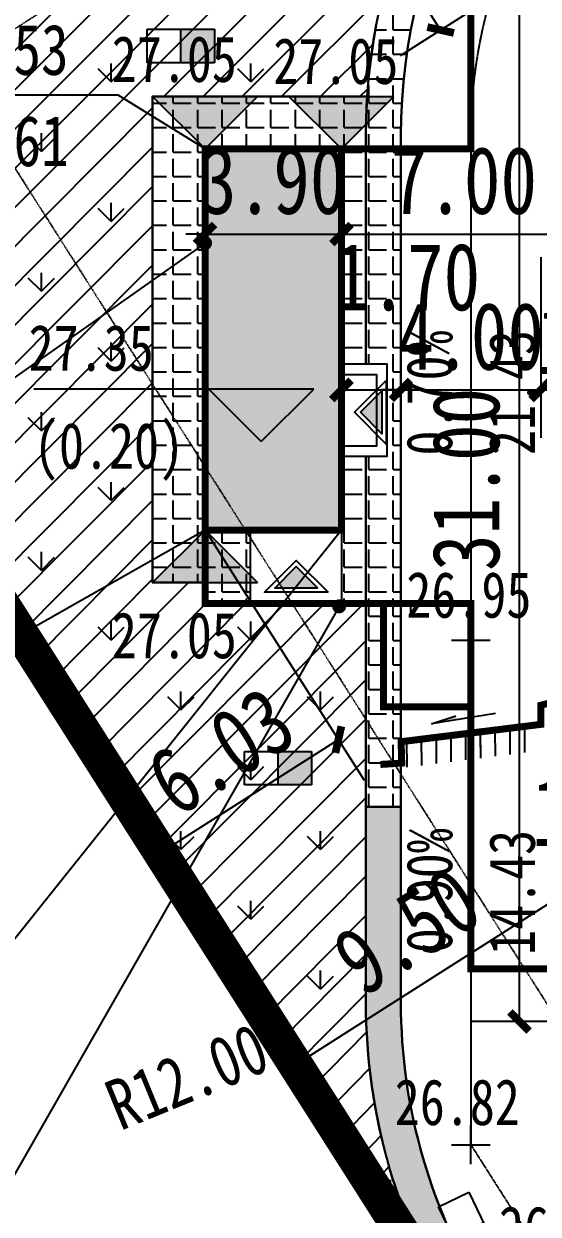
# Model space of a CAD drawing. Extents: x 1977 to 1034874806, y 3985 to 587211952.
# Drawn here: x 516581879 to 516596588, y 293356391 to 293390431 of the extents above; entities that cross this region are included whole.
import ezdxf
from ezdxf.xclip import XClip

# ---------------------------------------------------------------- set-up
doc = ezdxf.new("R2010")
doc.units = 0
doc.header["$LTSCALE"] = 10
doc.header["$MEASUREMENT"] = 0
doc.header["$XCLIPFRAME"] = 0
for name, pattern in [('ACAD_ISO04W100', [30, 24, -3, 0, -3]), ('DASH', [0.35, 0.25, -0.1]), ('红线参照$0$DIVIDE2', [0.625, 0.25, -0.125, 0, -0.125, 0, -0.125])]:
    doc.linetypes.add(name, pattern=pattern)
for name, color, linetype in [('01-标注_尺寸', 3, 'Continuous'), ('01-标注_标高', 200, 'Continuous'), ('01-标注_符号2', 200, 'Continuous'), ('02-TEXT_标注', 4, 'Continuous'), ('05-填充_第4批规证建筑', 252, 'Continuous'), ('A-E_楼梯', 171, 'Continuous'), ('DIM_ELEV', 3, 'Continuous'), ('M-建筑 地下室轮廓', 120, 'DASH'), ('M-建筑 坐标', 3, 'Continuous'), ('M-建筑 轮廓', 51, 'Continuous'), ('M-建筑 首层轮廓', 4, 'Continuous'), ('M-用地 地形图', 8, 'Continuous'), ('M-用地 建筑退线', 5, 'Continuous'), ('M-用地 红线', 20, 'ACAD_ISO04W100'), ('M-绿化 填充 实土109', 126, 'Continuous'), ('M-绿化 首层轮廓', 197, 'Continuous'), ('M-道路 边线', 2, 'Continuous'), ('PUB_TEXT', 7, 'Continuous'), ('SPACE', 7, 'Continuous'), ('SPACE_HATCH', 8, 'Continuous'), ('TWT_雨水口', 4, 'Continuous'), ('竖向', 3, 'Continuous'), ('透水铺装', 32, 'Continuous'), ('道路中心线', 1, 'Continuous'), ('道路横断面示意', 7, 'Continuous')]:
    doc.layers.add(name, color=color, linetype=linetype)
doc.styles.add('黑体', font='simhei.ttf', dxfattribs={"width": 0.8})
doc.styles.add('黑体_T3', font='simhei.ttf', dxfattribs={"width": 0.8})
doc.dimstyles.new('_TCH_ARCH&&550', dxfattribs={"dimtxt": 1925, "dimasz": 550, "dimexe": 1375, "dimexo": 0, "dimgap": 550, "dimtad": 1, "dimlfac": 0.001, "dimzin": 0, "dimdsep": 46, "dimtxsty": '黑体_T3', "dimblk": 'ARCHTICK', "dimcen": 0.09, "dimclrt": 7, "dimazin": 2, "dimtfac": 1, "dimtix": 1, "dimtmove": 2, "dimatfit": 3, "dimfxl": 0, "dimtolj": 1, "dimtzin": 0, "dimarcsym": 0})
pattern_1 = [(0, (0, 0), (0, 698.5), [508, -190.5]), (90, (0, 0), (-698.5, 4.277078946022131e-14), [508, -190.5])]

# ---------------------------------------------------------------- blocks, each defined once
blk = doc.blocks.new('A$C29D53FC1')
at = {"layer": '道路横断面示意'}
h = blk.add_hatch(color=256, dxfattribs=at)
h.dxf.hatch_style = 1
h.paths.add_polyline_path([(856.7492861747742, -124.9961168766022), (530.9660828113556, -20.01970621943474), (522.7596299648285, -76.26843333244324)])
for p, q in [((0, 0), (856.7492861747742, -124.9961168766022)), ((856.7492861747742, -124.9961168766022), (530.9660828113556, -20.01970621943474))]:
    blk.add_line(p, q, dxfattribs=at)
blk = doc.blocks.new('dixingtu')
blk.add_lwpolyline([(516833602, 293391772), (516765370, 293498958), (516746042, 293503250), (516570155, 293391286), (516645905, 293272290)], close=True)
blk = doc.blocks.new('$TwtSys$00000424')
at = {"layer": 'TWT_雨水口', "linetype": 'ByBlock'}
for p, q in [((-600, 300), (600, 300)), ((-600, -300), (-600, 300)), ((0, -300), (0, 300)), ((600, 300), (600, -300)), ((600, -300), (-600, -300))]:
    blk.add_line(p, q, dxfattribs=at)
blk.add_solid([(0, 300), (600, 300), (0, -300), (600, -300)], dxfattribs=at)
blk = doc.blocks.new('A$C43C55F79')
at = {"layer": '05-填充_第4批规证建筑', "ltscale": 0.02}
h = blk.add_hatch(color=252, dxfattribs=at)
h.dxf.hatch_style = 1
h.paths.add_polyline_path([(-11900, 12149.99976980686), (-15800.0000000596, 12149.99976980686), (-15800.0000000596, 23049.99976980686), (-11900, 23049.99976980686)])
at = {"layer": 'A-E_楼梯'}
for points in [[(-11900.00048786402, 16900.0007455349), (-10600.00033634901, 16900.00050163269), (-10600.00051271915, 14250.00062358379), (-11900.00048786402, 14250.00062358379)], [(-11900.00048786402, 16600.00139909983), (-10900.00033634901, 16600.0009264946), (-10900.00051271915, 14550.00045704842), (-11900.00048786402, 14550.00062358379)], [(-14500.001478374, 10050.00019669533), (-14500.00050270557, 12150.00062352419), (-11900, 12149.99976980686), (-11900.00097572803, 10050.00019669533), (-14500.001478374, 10050.00019669533)]]:
    blk.add_lwpolyline(points, dxfattribs=at)
at = {"layer": 'M-建筑 首层轮廓', "const_width": 200}
blk.add_lwpolyline([(-11900, 12149.99976980686), (-15800.0000000596, 12149.99976980686), (-15800.0000000596, 23049.99976980686), (-11900, 23049.99976980686)], close=True, dxfattribs=at)
blk = doc.blocks.new('_ArchTick')
at = {"color": 0, "linetype": 'ByBlock', "const_width": 0.4}
blk.add_lwpolyline([(-0.5, -0.5), (0.5, 0.5)], dxfattribs=at)
blk = doc.blocks.new('*D211')
at = {"layer": '01-标注_尺寸', "color": 0, "lineweight": -2, "transparency": 16777216}
for p, q in [((516590961.0649112, 293385082.9430192), (516590961.0649112, 293383044.1193749)), ((516597961.0649105, 293385082.9430192), (516597961.0649105, 293383044.1193749)), ((516590961.0649112, 293384419.1193749), (516597961.0649105, 293384419.1193749))]:
    blk.add_line(p, q, dxfattribs=at)
at = {"layer": 'Defpoints', "color": 0, "transparency": 16777216}
for p in [(516590961.0649112, 293385082.9430192), (516597961.0649105, 293385082.9430192), (516597961.0649105, 293384419.1193749)]:
    blk.add_point(p, dxfattribs=at)
at = {"layer": '01-标注_尺寸', "color": 0, "lineweight": -2, "transparency": 16777216, "xscale": 550, "yscale": 550, "zscale": 550, "rotation": 180}
blk.add_blockref('_ArchTick', (516590961.0649112, 293384419.1193749), dxfattribs=at)
at = {"layer": '01-标注_尺寸', "color": 0, "lineweight": -2, "transparency": 16777216, "xscale": 550, "yscale": 550, "zscale": 550}
blk.add_blockref('_ArchTick', (516597961.0649105, 293384419.1193749), dxfattribs=at)
at = {"layer": '01-标注_尺寸', "color": 7, "transparency": 16777216, "insert": (516594461.0649109, 293385942.4339816), "char_height": 1925, "attachment_point": 5, "style": '黑体_T3'}
blk.add_mtext('\\A1;7.00', dxfattribs=at)
blk = doc.blocks.new('*D212')
at = {"layer": '01-标注_尺寸', "color": 0, "lineweight": -2, "transparency": 16777216}
for p, q in [((516587061.0649112, 293385082.9430193), (516587061.0649112, 293383044.1193749)), ((516590961.0649112, 293385082.9430192), (516590961.0649112, 293383044.1193749)), ((516587061.0649112, 293384419.1193749), (516586511.0649112, 293384419.1193749)), ((516587061.0649112, 293384419.1193749), (516590961.0649112, 293384419.1193749)), ((516590961.0649112, 293384419.1193749), (516591511.0649112, 293384419.1193749))]:
    blk.add_line(p, q, dxfattribs=at)
at = {"layer": 'Defpoints', "color": 0, "transparency": 16777216}
for p in [(516587061.0649112, 293385082.9430193), (516590961.0649112, 293385082.9430192), (516590961.0649112, 293384419.1193749)]:
    blk.add_point(p, dxfattribs=at)
at = {"layer": '01-标注_尺寸', "color": 0, "lineweight": -2, "transparency": 16777216, "xscale": 550, "yscale": 550, "zscale": 550}
blk.add_blockref('_ArchTick', (516587061.0649112, 293384419.1193749), dxfattribs=at)
at = {"layer": '01-标注_尺寸', "color": 0, "lineweight": -2, "transparency": 16777216, "xscale": 550, "yscale": 550, "zscale": 550, "rotation": 180}
blk.add_blockref('_ArchTick', (516590961.0649112, 293384419.1193749), dxfattribs=at)
at = {"layer": '01-标注_尺寸', "color": 7, "transparency": 16777216, "insert": (516589011.0649112, 293385942.4339816), "char_height": 1925, "attachment_point": 5, "style": '黑体_T3'}
blk.add_mtext('\\A1;3.90', dxfattribs=at)
blk = doc.blocks.new('*D215')
at = {"layer": '01-标注_尺寸', "color": 0, "lineweight": -2, "transparency": 16777216}
for p, q in [((516596660.9814031, 293383758.0210093), (516596660.9814031, 293378586.9701669)), ((516597961.0649114, 293383758.0210093), (516597961.0649114, 293378586.9701669)), ((516596660.9814031, 293379961.9701669), (516597961.0649114, 293379961.9701669))]:
    blk.add_line(p, q, dxfattribs=at)
at = {"layer": 'Defpoints', "color": 0, "transparency": 16777216}
for p in [(516596660.9814031, 293383758.0210093), (516597961.0649114, 293383758.0210093), (516597961.0649114, 293379961.9701669)]:
    blk.add_point(p, dxfattribs=at)
at = {"layer": '01-标注_尺寸', "color": 0, "lineweight": -2, "transparency": 16777216, "xscale": 550, "yscale": 550, "zscale": 550, "rotation": 180}
blk.add_blockref('_ArchTick', (516596660.9814031, 293379961.9701669), dxfattribs=at)
at = {"layer": '01-标注_尺寸', "color": 0, "lineweight": -2, "transparency": 16777216, "xscale": 550, "yscale": 550, "zscale": 550}
blk.add_blockref('_ArchTick', (516597961.0649114, 293379961.9701669), dxfattribs=at)
at = {"layer": '01-标注_尺寸', "color": 7, "transparency": 16777216, "insert": (516598651.9789747, 293381362.1633889), "char_height": 1925, "attachment_point": 5, "style": '黑体_T3'}
blk.add_mtext('\\A1;1.30', dxfattribs=at)
blk = doc.blocks.new('*D216')
at = {"layer": '01-标注_尺寸', "color": 0, "lineweight": -2, "transparency": 16777216}
for p, q in [((516592660.9814033, 293383758.0210093), (516592660.9814033, 293378586.9701669)), ((516596660.9814031, 293383758.0210093), (516596660.9814031, 293378586.9701669)), ((516592660.9814033, 293379961.9701669), (516592110.9814033, 293379961.9701669)), ((516592660.9814033, 293379961.9701669), (516596660.9814031, 293379961.9701669)), ((516596660.9814031, 293379961.9701669), (516597210.9814031, 293379961.9701669))]:
    blk.add_line(p, q, dxfattribs=at)
at = {"layer": 'Defpoints', "color": 0, "transparency": 16777216}
for p in [(516592660.9814033, 293383758.0210093), (516596660.9814031, 293383758.0210093), (516596660.9814031, 293379961.9701669)]:
    blk.add_point(p, dxfattribs=at)
at = {"layer": '01-标注_尺寸', "color": 0, "lineweight": -2, "transparency": 16777216, "xscale": 550, "yscale": 550, "zscale": 550}
blk.add_blockref('_ArchTick', (516592660.9814033, 293379961.9701669), dxfattribs=at)
at = {"layer": '01-标注_尺寸', "color": 0, "lineweight": -2, "transparency": 16777216, "xscale": 550, "yscale": 550, "zscale": 550, "rotation": 180}
blk.add_blockref('_ArchTick', (516596660.9814031, 293379961.9701669), dxfattribs=at)
at = {"layer": '01-标注_尺寸', "color": 7, "transparency": 16777216, "insert": (516594660.9814032, 293381485.2847736), "char_height": 1925, "attachment_point": 5, "style": '黑体_T3'}
blk.add_mtext('\\A1;4.00', dxfattribs=at)
blk = doc.blocks.new('*D217')
at = {"layer": '01-标注_尺寸', "color": 0, "lineweight": -2, "transparency": 16777216}
for p, q in [((516590960.9814129, 293383758.0210093), (516590960.9814129, 293378586.9701669)), ((516592660.9814033, 293383758.0210093), (516592660.9814033, 293378586.9701669)), ((516590960.9814129, 293379961.9701669), (516592660.9814033, 293379961.9701669))]:
    blk.add_line(p, q, dxfattribs=at)
at = {"layer": 'Defpoints', "color": 0, "transparency": 16777216}
for p in [(516590960.9814129, 293383758.0210093), (516592660.9814033, 293383758.0210093), (516592660.9814033, 293379961.9701669)]:
    blk.add_point(p, dxfattribs=at)
at = {"layer": '01-标注_尺寸', "color": 0, "lineweight": -2, "transparency": 16777216, "xscale": 550, "yscale": 550, "zscale": 550, "rotation": 180}
blk.add_blockref('_ArchTick', (516590960.9814129, 293379961.9701669), dxfattribs=at)
at = {"layer": '01-标注_尺寸', "color": 0, "lineweight": -2, "transparency": 16777216, "xscale": 550, "yscale": 550, "zscale": 550}
blk.add_blockref('_ArchTick', (516592660.9814033, 293379961.9701669), dxfattribs=at)
at = {"layer": '01-标注_尺寸', "color": 7, "transparency": 16777216, "insert": (516592833.8686727, 293383185.0546023), "char_height": 1925, "attachment_point": 5, "style": '黑体_T3'}
blk.add_mtext('\\A1;1.70', dxfattribs=at)
blk = doc.blocks.new('*D252')
at = {"layer": '01-标注_尺寸', "color": 0, "lineweight": -2, "transparency": 16777216}
for p, q in [((516587061.0649111, 293375953.4799585), (516591613.0904189, 293368802.6835582)), ((516581975.9505334, 293372716.41809), (516586527.9760413, 293365565.6216897)), ((516585789.5969062, 293366725.544641), (516590874.7112839, 293369962.6065095))]:
    blk.add_line(p, q, dxfattribs=at)
at = {"layer": 'Defpoints', "color": 0, "transparency": 16777216}
for p in [(516587061.0649111, 293375953.4799585), (516581975.9505334, 293372716.41809), (516590874.7112839, 293369962.6065095)]:
    blk.add_point(p, dxfattribs=at)
at = {"layer": '01-标注_尺寸', "color": 0, "lineweight": -2, "transparency": 16777216, "xscale": 550, "yscale": 550, "zscale": 550}
for p, rotation in [((516590874.7112839, 293369962.6065095), 32.47985267292226), ((516585789.5969062, 293366725.544641), 212.4798526729222)]:
    blk.add_blockref('_ArchTick', p, dxfattribs=dict(at, rotation=rotation))
at = {"layer": '01-标注_尺寸', "color": 7, "transparency": 16777216, "insert": (516587514.12957, 293369629.1138111), "char_height": 1925, "attachment_point": 5, "rotation": 32.479852672922256, "style": '黑体_T3'}
blk.add_mtext('\\A1;6.03', dxfattribs=at)
blk = doc.blocks.new('*D254')
at = {"layer": '01-标注_尺寸', "color": 0, "lineweight": -2, "transparency": 16777216}
for p, q in [((516590675.438276, 293404348.6501726), (516585352.1888889, 293400960.0410407)), ((516586512.1161609, 293401698.4133883), (516593797.7427964, 293390253.2434046)), ((516597961.0649116, 293392903.480189), (516592637.8155244, 293389514.8710571))]:
    blk.add_line(p, q, dxfattribs=at)
at = {"layer": 'Defpoints', "color": 0, "transparency": 16777216}
for p in [(516590675.438276, 293404348.6501726), (516597961.0649116, 293392903.480189), (516593797.7427964, 293390253.2434046)]:
    blk.add_point(p, dxfattribs=at)
at = {"layer": '01-标注_尺寸', "color": 0, "lineweight": -2, "transparency": 16777216, "xscale": 550, "yscale": 550, "zscale": 550}
for p, rotation in [((516586512.1161609, 293401698.4133883), 122.4795173932169), ((516593797.7427964, 293390253.2434046), 302.479517393217)]:
    blk.add_blockref('_ArchTick', p, dxfattribs=dict(at, rotation=rotation))
at = {"layer": '01-标注_尺寸', "color": 7, "transparency": 16777216, "insert": (516591430.8494779, 293396788.0379787), "char_height": 1925, "attachment_point": 5, "rotation": 302.47951739321695, "style": '黑体_T3'}
blk.add_mtext('\\A1;13.57', dxfattribs=at)
blk = doc.blocks.new('*D258')
at = {"layer": '01-标注_尺寸', "color": 0, "lineweight": -2, "transparency": 16777216}
for p, q in [((516599361.0649112, 293363103.4699433), (516596927.413175, 293366926.5038972)), ((516589648.777372, 293360663.1414896), (516597665.7923101, 293365766.580946)), ((516591344.0499732, 293358000.0304869), (516588910.3982369, 293361823.0644408))]:
    blk.add_line(p, q, dxfattribs=at)
at = {"layer": 'Defpoints', "color": 0, "transparency": 16777216}
for p in [(516597665.7923101, 293365766.580946), (516599361.0649112, 293363103.4699433), (516591344.0499732, 293358000.0304869)]:
    blk.add_point(p, dxfattribs=at)
at = {"layer": '01-标注_尺寸', "color": 0, "lineweight": -2, "transparency": 16777216, "xscale": 550, "yscale": 550, "zscale": 550}
for p, rotation in [((516597665.7923101, 293365766.580946), 32.47985267271931), ((516589648.777372, 293360663.1414896), 212.4798526727193)]:
    blk.add_blockref('_ArchTick', p, dxfattribs=dict(at, rotation=rotation))
at = {"layer": '01-标注_尺寸', "color": 7, "transparency": 16777216, "insert": (516592839.2603161, 293364499.8994537), "char_height": 1925, "attachment_point": 5, "rotation": 32.47985267271932, "style": '黑体_T3'}
blk.add_mtext('\\A1;9.50', dxfattribs=at)
blk = doc.blocks.new('*D335')
at = {"layer": '01-标注_尺寸', "color": 0, "lineweight": -2, "transparency": 16777216}
for p, q in [((516599361.0649113, 293362163.6661146), (516599361.0649113, 293369245.3343476)), ((516600861.0649113, 293362163.6661146), (516600861.0649113, 293369245.3343476)), ((516599361.0649113, 293367870.3343476), (516600861.0649113, 293367870.3343476))]:
    blk.add_line(p, q, dxfattribs=at)
at = {"layer": 'Defpoints', "color": 0, "transparency": 16777216}
for p in [(516600861.0649113, 293367870.3343476), (516599361.0649113, 293362163.6661146), (516600861.0649113, 293362163.6661146)]:
    blk.add_point(p, dxfattribs=at)
at = {"layer": '01-标注_尺寸', "color": 0, "lineweight": -2, "transparency": 16777216, "xscale": 550, "yscale": 550, "zscale": 550, "rotation": 180}
blk.add_blockref('_ArchTick', (516599361.0649113, 293367870.3343476), dxfattribs=at)
at = {"layer": '01-标注_尺寸', "color": 0, "lineweight": -2, "transparency": 16777216, "xscale": 550, "yscale": 550, "zscale": 550}
blk.add_blockref('_ArchTick', (516600861.0649113, 293367870.3343476), dxfattribs=at)
at = {"layer": '01-标注_尺寸', "color": 7, "transparency": 16777216, "insert": (516598501.3057436, 293367869.7728947), "char_height": 1925, "attachment_point": 5, "style": '黑体_T3'}
blk.add_mtext('\\A1;1.50', dxfattribs=at)
blk = doc.blocks.new('*D338')
at = {"layer": '01-标注_尺寸', "color": 0, "lineweight": -2, "transparency": 16777216}
for p, q in [((516599158.2721416, 293392903.480189), (516594678.4556226, 293392903.480189)), ((516596053.4556226, 293361903.480189), (516596053.4556226, 293392903.480189)), ((516599158.2721416, 293361903.480189), (516594678.4556226, 293361903.480189))]:
    blk.add_line(p, q, dxfattribs=at)
at = {"layer": 'Defpoints', "color": 0, "transparency": 16777216}
for p in [(516596053.4556226, 293392903.480189), (516599158.2721416, 293392903.480189), (516599158.2721416, 293361903.480189)]:
    blk.add_point(p, dxfattribs=at)
at = {"layer": '01-标注_尺寸', "color": 0, "lineweight": -2, "transparency": 16777216, "xscale": 550, "yscale": 550, "zscale": 550}
for p, rotation in [((516596053.4556226, 293392903.480189), 90), ((516596053.4556226, 293361903.480189), 270)]:
    blk.add_blockref('_ArchTick', p, dxfattribs=dict(at, rotation=rotation))
at = {"layer": '01-标注_尺寸', "color": 7, "transparency": 16777216, "insert": (516594530.1410158, 293377403.480189), "char_height": 1925, "attachment_point": 5, "rotation": 90, "style": '黑体_T3'}
blk.add_mtext('\\A1;31.00', dxfattribs=at)

msp = doc.modelspace()

# ---------------------------------------------------------------- hatches: boundary and pattern name
h = msp.add_hatch(color=1)
h.dxf.hatch_style = 1
h.paths.add_polyline_path([(516592119.0656121, 293379937.1217472), (516592119.0656121, 293378706.7682922), (516591503.8888845, 293379321.9450197)])
h = msp.add_hatch(color=1)
h.dxf.hatch_style = 1
h.paths.add_polyline_path([(516590285.4352143, 293374296.381457), (516589055.0817593, 293374296.381457), (516589670.2584868, 293374911.5581846)])
at = {"layer": 'DIM_ELEV'}
for points in [[(516587060.9688982, 293386853.5759714), (516585560.9688982, 293388353.5759714), (516588560.9688982, 293388353.5759714)], [(516590960.9688983, 293386853.5760896), (516589460.9688983, 293388353.5760896), (516592460.9688983, 293388353.5760896)], [(516587060.9688982, 293375953.5759714), (516585560.9688982, 293374453.5759714), (516588560.9688982, 293374453.5759714)]]:
    msp.add_hatch(color=256, dxfattribs=at).paths.add_polyline_path(points)
at = {"layer": 'M-绿化 填充 实土109'}
h = msp.add_hatch(dxfattribs=at)
h.set_pattern_fill('GRASS', color=256, scale=1000)
h.set_pattern_definition([(90, (517055335.4446925, 293344865.7831467), (-1995.59095, 1995.59095), [529.16132, -3462.0203]), (45, (517055335.4446925, 293344865.7831467), (-1995.592310163021, 1995.592310163021), [529.16132, -2293.0323]), (135, (517055335.4446925, 293344865.7831467), (-1995.592310163021, -1995.592310163021), [529.16132, -2293.0323])])
h.paths.add_polyline_path([(516633779.2373632, 293425520.5157691, -0.1461276572978251), (516629658.0843403, 293420761.7803442), (516599532.0141963, 293401584.4942587, 0.2390501893800073), (516591697.2521083, 293388353.4799591), (516585561.0649102, 293388353.4799591), (516585561.0649102, 293374453.4801893), (516587061.0649102, 293374453.4801893), (516587061.0649102, 293373853.4801893), (516591660.981402, 293373853.4801893), (516591660.981402, 293362453.7578464, 0.1426759370933009), (516594320.0930377, 293353324.742515), (516570154.9999995, 293391285.9999997), (516682790.9449584, 293462989.6451162, -0.2274362349492388), (516679138.1643974, 293457112.2573946), (516663093.1023854, 293446898.4871324), (516658161.0647548, 293446898.4871324), (516658161.0647548, 293443758.9099562), (516639024.3412582, 293431577.0881583, 0.1461276583296468)])
at = {"layer": 'SPACE_HATCH'}
h = msp.add_hatch(dxfattribs=at)
h.set_pattern_fill('ANSI31', color=256, scale=500, style=0)
h.set_pattern_definition([(45, (0, 0), (-561.2660075668219, 561.266007566822), [])])
h.paths.add_polyline_path([(516629658.0843403, 293420761.7803442, 0.1461276572978447), (516633779.2373632, 293425520.5157691, -0.1461276517003925), (516639024.3409516, 293431577.0879632), (516658161.0647548, 293443758.9099562), (516658161.0647548, 293446898.4871324), (516663093.1034821, 293446898.4871324), (516679138.1643974, 293457112.2573946, 0.2274362349483184), (516682790.9449584, 293462989.6451162), (516570154.9999995, 293391285.9999997), (516594320.0930377, 293353324.742515, -0.1426759370958129), (516591660.981402, 293362453.7578465), (516591660.981402, 293373853.4801893), (516587061.0649102, 293373853.4801893), (516587061.0649102, 293374453.4801893), (516585561.0649102, 293374453.4801893), (516585561.0649102, 293388353.4799591), (516591697.2521083, 293388353.4799591, -0.2390501893796007), (516599532.0141963, 293401584.4942587)])
h = msp.add_hatch(dxfattribs=at)
h.set_pattern_fill('ANGLE', color=256, scale=200, style=0)
h.set_pattern_definition(pattern_1)
h.paths.add_polyline_path([(516592660.9817189, 293387243.5747627, -0.256386554436448), (516600069.0122884, 293400740.9101035), (516599532.014513, 293401584.4937622, 0.2563865602714726), (516591660.9817189, 293387243.5747627), (516591660.9817188, 293380703.480803), (516592261.0645749, 293380703.4806904), (516592261.0643985, 293378053.4808123), (516591660.9817188, 293378053.4808123), (516591660.9817188, 293368040.3079652), (516592660.9817188, 293368040.3079651)])
h = msp.add_hatch(dxfattribs=at)
h.set_pattern_fill('ANGLE', color=256, scale=200, style=0)
h.set_pattern_definition(pattern_1)
h.paths.add_polyline_path([(516587061.0649112, 293386853.4799585), (516590961.0649112, 293386853.4799585), (516590961.0649112, 293380703.4809343), (516591660.9817188, 293380703.480803), (516591660.9817189, 293387243.5747627, -0.01633520603606842), (516591697.2524575, 293388353.4799591), (516585561.0649102, 293388353.4799591), (516585561.0649102, 293374453.4801893), (516587061.0649102, 293374453.4801893), (516587061.0649102, 293373853.4801893), (516588361.0634329, 293373853.4801893), (516588361.0644085, 293375953.4799585), (516587061.0649112, 293375953.4799585)])
h = msp.add_hatch(dxfattribs=at)
h.set_pattern_fill('ANGLE', color=256, scale=200, style=0)
h.set_pattern_definition(pattern_1)
h.paths.add_polyline_path([(516591660.9817188, 293378053.4808123), (516590961.0649112, 293378053.4808123), (516590961.0639355, 293373853.4801893), (516591660.9817188, 293373853.4801893)])
h = msp.add_hatch(dxfattribs=at)
h.set_pattern_fill('ANGLE', color=256, scale=200, style=0)
h.set_pattern_definition(pattern_1)
h.paths.add_polyline_path([(516595163.70653, 293353861.6934255, -0.1426768725146629), (516592660.9817187, 293362453.7573501), (516592660.9817188, 293368040.3079651), (516591660.9817188, 293368040.3079652), (516591660.9817187, 293362453.75735, 0.1417494310997987), (516594287.0263735, 293353376.8962331), (516625098.8101239, 293304974.5329437), (516625942.3523296, 293305511.5116831)])

# ---------------------------------------------------------------- linework, layer by layer
at = {"color": 1}
for points in [[(516592240.0256122, 293380229.1450197), (516592240.0256121, 293378414.7450197), (516591332.825612, 293379321.9450198), (516592240.0256122, 293380229.1450197)], [(516590577.4584868, 293374175.421457), (516588763.0584868, 293374175.4214571), (516589670.2584869, 293375082.6214572), (516590577.4584868, 293374175.421457)]]:
    msp.add_lwpolyline(points, dxfattribs=at)
for points in [[(516592119.0656121, 293379937.1217472), (516592119.0656121, 293378706.7682922), (516591503.8888845, 293379321.9450197)], [(516592119.0656121, 293379937.1217472), (516592119.0656121, 293378706.7682922), (516591503.8888845, 293379321.9450197)], [(516590285.4352143, 293374296.381457), (516589055.0817593, 293374296.381457), (516589670.2584868, 293374911.5581846)], [(516590285.4352143, 293374296.381457), (516589055.0817593, 293374296.381457), (516589670.2584868, 293374911.5581846)]]:
    msp.add_lwpolyline(points, close=True, dxfattribs=at)
at = {"layer": '01-标注_尺寸', "color": 221}
msp.add_lwpolyline([(516584333.2966979, 293358047.6232921, 0, 0, 0), (516596543.3894017, 293363062.9633769, 363, 0, 0), (516597560.897127, 293363480.908384, 0, 0, 0)], format="xyseb", dxfattribs=at)
at = {"layer": '01-标注_标高'}
for p, q in [((516590170.4113897, 293379983.6385728), (516582168.4328866, 293379983.6385728)), ((516588670.4113897, 293378483.6385728), (516587170.4113897, 293379983.6385728)), ((516588670.4113897, 293378483.6385728), (516590170.4113897, 293379983.6385728))]:
    msp.add_line(p, q, dxfattribs=at)
at = {"layer": '01-标注_符号2'}
for p, q in [((516587061.0649112, 293384159.257476), (516574254.0912153, 293375121.6311253)), ((516590895.9084513, 293373773.0007316), (516581577.1697146, 293357463.7298711))]:
    msp.add_line(p, q, dxfattribs=at)
at = {"layer": '01-标注_符号2', "const_width": 200}
for points in [[(516587142.7694826, 293384216.9147653, 1), (516586979.3603398, 293384101.6001866, 1)], [(516590945.5189554, 293373859.8269827, 1), (516590846.2979471, 293373686.1744806, 1)]]:
    msp.add_lwpolyline(points, format="xyb", close=True, dxfattribs=at)
at = {"layer": 'DIM_ELEV'}
for p, q in [((516587060.9688982, 293386853.5759714), (516585560.9688982, 293388353.5759714)), ((516585560.9688982, 293388353.5759714), (516588560.9688982, 293388353.5759714)), ((516587060.9688982, 293386853.5759714), (516588560.9688982, 293388353.5759714)), ((516590960.9688983, 293386853.5760896), (516589460.9688983, 293388353.5760896)), ((516589460.9688983, 293388353.5760896), (516592460.9688983, 293388353.5760896)), ((516590960.9688983, 293386853.5760896), (516592460.9688983, 293388353.5760896)), ((516587060.9688982, 293375953.5759714), (516585560.9688982, 293374453.5759714)), ((516587060.9688982, 293375953.5759714), (516588560.9688982, 293374453.5759714)), ((516585560.9688982, 293374453.5759714), (516588560.9688982, 293374453.5759714))]:
    msp.add_line(p, q, dxfattribs=at)
at = {"layer": 'M-建筑 地下室轮廓', "color": 5, "ltscale": 1.25, "const_width": 200, "flags": 128}
for points in [[(516599861.0649111, 293391203.4801887), (516594661.0649112, 293391203.4801887), (516594661.0649112, 293386853.4801887), (516587061.0649112, 293386853.4799585), (516587061.0649112, 293373853.4801887), (516594661.0649112, 293373853.4801887), (516594661.0649112, 293363403.4801886), (516599861.0649111, 293363403.4801884)], [(516592161.0649112, 293373853.4801887), (516592161.0649112, 293370903.4801889), (516594661.0649112, 293370903.4801889)]]:
    msp.add_lwpolyline(points, dxfattribs=at)
at = {"layer": 'M-建筑 坐标'}
for p, q in [((516584574.7111562, 293388392.0718167), (516573717.3862617, 293388392.0718167)), ((516587061.0649112, 293386853.4799585), (516584574.7111562, 293388392.0718167)), ((516587061.0649112, 293375953.4799585), (516577516.9983888, 293370527.7966151)), ((516590961.0649112, 293375953.4799585), (516580073.5428965, 293362338.5298823))]:
    msp.add_line(p, q, dxfattribs=at)
at = {"layer": 'M-用地 建筑退线', "linetype": '红线参照$0$DIVIDE2', "lineweight": -3}
msp.add_lwpolyline([(516825011.8950294, 293392230.9073272), (516761021.9791523, 293492753.0145211), (516747355.0484933, 293495787.91034), (516579819.1053461, 293389139.9241982), (516649125.0583299, 293280266.8854061)], close=True, dxfattribs=at)
at = {"layer": 'M-用地 红线', "ltscale": 0.05, "const_width": 1000}
msp.add_lwpolyline([(516833602.0000005, 293391771.9999991), (516765370.0000005, 293498957.9999991), (516746042.0000005, 293503249.9999991), (516570155.0000005, 293391285.9999991), (516645905.0000005, 293272289.9999991), (516833602.0000005, 293391771.9999991)], close=True, dxfattribs=at)
msp.add_lwpolyline([(516833602.0000005, 293391771.9999991), (516765370.0000005, 293498957.9999991), (516746042.0000005, 293503249.9999991), (516570155.0000005, 293391285.9999991), (516645905.0000005, 293272289.9999991), (516833602.0000005, 293391771.9999991)], close=True, dxfattribs=at)
at = {"layer": 'M-绿化 首层轮廓'}
msp.add_lwpolyline([(516629658.0843403, 293420761.7803442, 0.1461276572978839), (516633779.2373632, 293425520.5157691, -0.1461276517006658), (516639024.3409516, 293431577.0879632), (516658161.0647548, 293443758.9099562), (516658161.0647548, 293446898.4871324), (516663093.1023854, 293446898.4871324), (516679138.1643974, 293457112.2573946, 0.2274362349489184), (516682790.9449584, 293462989.6451162), (516570154.9999995, 293391285.9999997), (516594320.0930377, 293353324.742515, -0.1426759370955387), (516591660.981402, 293362453.7578465), (516591660.981402, 293373853.4801893), (516587061.0649102, 293373853.4801893), (516587061.0649102, 293374453.4801893), (516585561.0649102, 293374453.4801893), (516585561.0649102, 293388353.4799591), (516591697.2521083, 293388353.4799591, -0.2390501893796931), (516599532.0141963, 293401584.4942587), (516629658.0843403, 293420761.7803442, 0.1461276572978839)], format="xyb", close=True, dxfattribs=at)
at = {"layer": 'M-道路 边线'}
msp.add_line((516592660.9814032, 293387243.5752586), (516592660.9814031, 293362453.7578459), dxfattribs=at)
for centre, start, end in [((516608660.9814032, 293387243.5752585), 122.4795186490617, 180), ((516608660.9814031, 293362453.7578458), 180, 212.4799193960412)]:
    msp.add_arc(centre, 16000, start, end, dxfattribs=at)
at = {"layer": 'SPACE'}
for points in [[(516592660.9817189, 293387243.5747627, -0.256386554436448), (516600069.0122884, 293400740.9101035), (516599532.014513, 293401584.4937622, 0.2563865602714726), (516591660.9817189, 293387243.5747627), (516591660.9817188, 293380703.480803), (516592261.0645749, 293380703.4806904), (516592261.0643985, 293378053.4808123), (516591660.9817188, 293378053.4808123), (516591660.9817188, 293368040.3079652), (516592660.9817188, 293368040.3079651)], [(516587061.0649112, 293386853.4799585), (516590961.0649112, 293386853.4799585), (516590961.0649112, 293380703.4809343), (516591660.9817188, 293380703.480803), (516591660.9817189, 293387243.5747627, -0.01633520603606842), (516591697.2524575, 293388353.4799591), (516585561.0649102, 293388353.4799591), (516585561.0649102, 293374453.4801893), (516587061.0649102, 293374453.4801893), (516587061.0649102, 293373853.4801893), (516588361.0634329, 293373853.4801893), (516588361.0644085, 293375953.4799585), (516587061.0649112, 293375953.4799585)]]:
    msp.add_lwpolyline(points, format="xyb", close=True, dxfattribs=at)
msp.add_lwpolyline([(516591660.9817188, 293378053.4808123), (516590961.0649112, 293378053.4808123), (516590961.0639355, 293373853.4801893), (516591660.9817188, 293373853.4801893)], close=True, dxfattribs=at)
at = {"layer": '竖向'}
for p, q in [((516594660.981477, 293372252.8390437), (516594660.981477, 293373366.5890434)), ((516594104.1064771, 293372809.7140435), (516595217.8564769, 293372809.7140437)), ((516594660.981403, 293357818.9165196), (516594660.9814031, 293358932.6665194)), ((516594104.1064032, 293358375.7915195), (516595217.8564029, 293358375.7915196))]:
    msp.add_line(p, q, dxfattribs=at)
for points in [[(516594660.9814032, 293376863.3487777, 0, 0, 0), (516594660.9814032, 293381489.2555012, 400.0000000000001, 0, 0), (516594660.9814032, 293382989.2555012, 0, 0, 0)], [(516594660.9814032, 293368756.0790401, 0, 0, 0), (516594660.9814032, 293364130.1723166, 400.0000000000001, 0, 0), (516594660.9814032, 293362630.1723166, 0, 0, 0)]]:
    msp.add_lwpolyline(points, format="xyseb", dxfattribs=at)
at = {"layer": '透水铺装', "ltscale": 0.5}
for points in [[(516592660.9817189, 293387243.5747627, -0.2563865544368342), (516600069.0122884, 293400740.9101035), (516599532.014513, 293401584.4937622, 0.2563865602718519), (516591660.9817189, 293387243.5747627), (516591660.9817188, 293380703.480803), (516592261.0645749, 293380703.4806904), (516592261.0643985, 293378053.4808123), (516591660.9817188, 293378053.4808123), (516591660.9817188, 293368040.3079652), (516592660.9817188, 293368040.3079651)], [(516587061.0649112, 293386853.4799585), (516590961.0649112, 293386853.4799585), (516590961.0649112, 293380703.4809343), (516591660.9817188, 293380703.480803), (516591660.9817189, 293387243.5747627, -0.0163352060360907), (516591697.2524575, 293388353.4799591), (516585561.0649102, 293388353.4799591), (516585561.0649102, 293374453.4801893), (516587061.0649102, 293374453.4801893), (516587061.0649102, 293373853.4801893), (516588361.0634329, 293373853.4801893), (516588361.0644085, 293375953.4799585), (516587061.0649112, 293375953.4799585)]]:
    msp.add_lwpolyline(points, format="xyb", close=True, dxfattribs=at)
msp.add_lwpolyline([(516591660.9817188, 293378053.4808123), (516590961.0649112, 293378053.4808123), (516590961.0649112, 293375953.4799585), (516590961.0639355, 293373853.4801893), (516591660.9817188, 293373853.4801893)], close=True, dxfattribs=at)
at = {"layer": '透水铺装', "ltscale": 0.02}
msp.add_lwpolyline([(516595163.7065301, 293353861.6934255, -0.1426768725142847), (516592660.9817187, 293362453.7573501), (516592660.9817188, 293368040.3079651), (516591660.9817188, 293368040.3079652), (516591660.9817187, 293362453.75735, 0.141749431099964), (516594287.0263735, 293353376.8962331), (516625098.8101239, 293304974.5329437), (516625942.3523296, 293305511.5116831)], format="xyb", close=True, dxfattribs=at)
at = {"layer": '透水铺装', "ltscale": 0.5}
msp.add_lwpolyline([(516591660.9817188, 293368040.3079652), (516592660.9817188, 293368040.3079651)], dxfattribs=at)
at = {"layer": '道路中心线', "linetype": 'ACAD_ISO04W100', "ltscale": 0.04}
for p, q in [((516594660.9814034, 293387243.6362981), (516594660.9814031, 293358375.7915195)), ((516592933.9522238, 293373757.5963852), (516593092.1241245, 293373858.2835236)), ((516592933.9522238, 293373757.5963852), (516592933.9522238, 293373570.0963852)), ((516594660.9814031, 293358375.7915195), (516627629.5114126, 293306585.5201696))]:
    msp.add_line(p, q, dxfattribs=at)
msp.add_arc((516608660.9814032, 293387243.5752585), 14000, 122.4795186490617, 180, dxfattribs=at)
at = {"layer": '道路横断面示意'}
for p, q in [((516594522.3944074, 293369380.9807515), (516594519.1580149, 293370132.009946)), ((516594943.7334428, 293369433.1932464), (516594940.4970539, 293370184.2215744)), ((516595365.0725396, 293369485.4057491), (516595361.8361545, 293370236.4332103)), ((516595786.4115751, 293369537.6182442), (516595783.1751935, 293370288.6448385)), ((516596207.7506717, 293369589.8307469), (516596204.5142941, 293370340.8564743)), ((516592837.0382299, 293369172.1388173), (516592833.801857, 293369923.163433)), ((516593258.3773001, 293369224.3432662), (516593255.1408964, 293369975.3750611)), ((516593679.7162749, 293369276.5557536), (516593676.4798747, 293370027.5866818)), ((516594101.0553716, 293369328.7682562), (516594097.8189752, 293370079.7983177)), ((516594943.733443, 293369433.1932465), (516594941.0711684, 293370050.9939979)), ((516595786.411575, 293369537.6182443), (516595784.1836406, 293370054.627203))]:
    msp.add_line(p, q, dxfattribs=at)
at = {"layer": '道路横断面示意', "const_width": 199.9999999999999}
msp.add_lwpolyline([(516597209.7690387, 293371083.1054211), (516596660.9814031, 293370945.1367491), (516596660.9814031, 293370397.4211144), (516592667.757997, 293369902.5875558), (516592686.4249148, 293369290.4391196), (516592074.7141528, 293369251.1999052)], dxfattribs=at)

# ---------------------------------------------------------------- block references
at = {"layer": 'M-建筑 轮廓'}
msp.add_blockref('A$C43C55F79', (516602861.0649112, 293363803.4801887), dxfattribs=at)
at = {"layer": 'M-用地 地形图'}
ref = msp.add_blockref('dixingtu', (0.0675773024559021, -0.1061585545539856), dxfattribs=at)
XClip(ref).set_block_clipping_path([(516546032.40728575, 293199999.99999994), (517191244.7300934, 293692600.72069645)])
at = {"layer": 'TWT_雨水口', "xscale": 1.600000000000001, "yscale": 1.600000000000001, "zscale": 1.600000000000001}
for p in [(516586369.1631355, 293389798.3665458), (516589149.8887042, 293369145.1125461)]:
    msp.add_blockref('$TwtSys$00000424', p, dxfattribs=at)
at = {"layer": 'TWT_雨水口', "xscale": 1.600000000000001, "yscale": 1.600000000000001, "zscale": 1.600000000000001, "rotation": 295.7545179644682}
msp.add_blockref('$TwtSys$00000424', (516594586.8156458, 293355944.730697), dxfattribs=at)
at = {"layer": '道路横断面示意', "xscale": -2.133333057488374, "yscale": 2.133333057488375, "zscale": 2.133333057488375, "rotation": 0.9599821990299963}
msp.add_blockref('A$C29D53FC1', (516595364.53216, 293370705.9415341), dxfattribs=at)

# ---------------------------------------------------------------- texts
at = {"layer": '01-标注_尺寸', "color": 7, "style": '黑体', "width": 0.8}
msp.add_text('R12.00', height=1445.780590717299, rotation=22.33058597550418, dxfattribs=at).set_placement((516584633.078057, 293358765.3496583))
at = {"layer": '02-TEXT_标注', "style": '黑体', "width": 0.8}
for s, p in [('27.35', (516582018.4328866, 293380508.6385728)), ('(0.20)', (516582168.4328866, 293377708.6385728))]:
    msp.add_text(s, height=1314.345991561182, dxfattribs=at).set_placement(p)
at = {"layer": 'M-建筑 坐标', "color": 0, "style": '黑体', "width": 0.8}
for s, p in [('X=293386.853', (516573717.3862617, 293388969.5718167)), ('Y=516587.061', (516573717.3862617, 293386360.6688631))]:
    msp.add_text(s, height=1445.780590717299, dxfattribs=at).set_placement(p)
at = {"layer": 'PUB_TEXT', "style": '黑体', "width": 0.8}
for p in [(516584394.6072716, 293388768.5374859), (516589013.1957734, 293388711.0366402), (516584394.6072716, 293372288.6144569)]:
    msp.add_text('27.05', height=1314.345991561182, dxfattribs=at).set_placement(p)
at = {"layer": '竖向', "color": 7, "style": '黑体', "width": 0.8}
for s, p in [('0.70%', (516594128.597437, 293378086.2177512)), ('21.43', (516596492.9434286, 293378098.0320972)), ('0.90%', (516594128.597437, 293363853.0412901)), ('14.43', (516596492.9434286, 293363802.8303196))]:
    msp.add_text(s, height=1314.345991561182, rotation=90, dxfattribs=at).set_placement(p)
for s, p in [('26.95', (516592817.3215305, 293373446.4398754)), ('26.82', (516592485.6011787, 293358939.6926942)), ('26.84', (516595465.4910291, 293355303.5762049))]:
    msp.add_text(s, height=1314.345991561182, dxfattribs=at).set_placement(p)

# ---------------------------------------------------------------- dimensions: what is measured, and where the dimension line sits
at = {"layer": '01-标注_尺寸'}
for p1, p2, distance, picture, middle in [((516590675.438276, 293404348.6501727), (516597961.0649115, 293392903.480189), -4935.281759652371, '*D254', (516591430.8494779, 293396788.0379787)), ((516599158.2721416, 293361903.480189), (516599158.2721416, 293392903.480189), 3104.8165189623833, '*D338', (516594530.1410158, 293377403.480189)), ((516587061.0649112, 293385082.9430193), (516590961.0649112, 293385082.9430192), -663.8236443400383, '*D212', (516589011.0649112, 293385942.4339816)), ((516590961.0649112, 293385082.9430192), (516597961.0649105, 293385082.9430192), -663.8236443400382, '*D211', (516594461.0649109, 293385942.4339816)), ((516592660.9814033, 293383758.0210093), (516596660.9814031, 293383758.0210093), -3796.0508424043655, '*D216', (516594660.9814032, 293381485.2847736)), ((516581975.9505335, 293372716.41809), (516587061.0649112, 293375953.4799585), -7101.722561310572, '*D252', (516587514.12957, 293369629.1138111)), ((516591344.0499731, 293358000.0304869), (516599361.0649112, 293363103.4699433), 3156.9145387330423, '*D258', (516592839.2603161, 293364499.8994537))]:
    dim = msp.add_aligned_dim(p1=p1, p2=p2, distance=distance, dimstyle='_TCH_ARCH&&550', dxfattribs=at)
    dim.commit()
    dim.dimension.update_dxf_attribs({"geometry": picture, "text_midpoint": middle})
for base, p1, p2, picture, middle in [((516592660.9814033, 293379961.9701669), (516590960.9814129, 293383758.0210093), (516592660.9814033, 293383758.0210093), '*D217', (516592833.8686727, 293383185.0546023)), ((516597961.0649114, 293379961.9701669), (516596660.9814031, 293383758.0210093), (516597961.0649114, 293383758.0210093), '*D215', (516598651.9789747, 293381362.1633889)), ((516600861.0649113, 293367870.3343476), (516599361.0649113, 293362163.6661146), (516600861.0649113, 293362163.6661146), '*D335', (516598501.3057436, 293367869.7728947))]:
    dim = msp.add_linear_dim(base=base, p1=p1, p2=p2, angle=0, dimstyle='_TCH_ARCH&&550', dxfattribs=at)
    dim.commit()
    dim.dimension.update_dxf_attribs({"geometry": picture, "text_midpoint": middle, "dimtype": 129})

doc.saveas('drawing.dxf')
